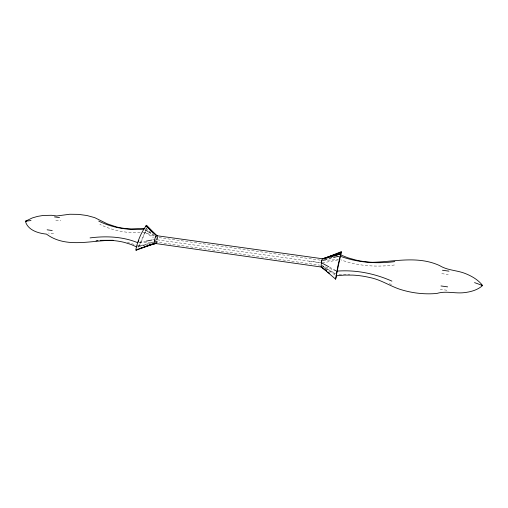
<?xml version="1.0" encoding="UTF-8"?>
<svg xmlns="http://www.w3.org/2000/svg" width="508" height="508" viewBox="0 0 508 508"><rect width="100%" height="100%" fill="white"/><g stroke="black" fill="none" stroke-linecap="round" stroke-linejoin="round"><path stroke-width="0.38" stroke-dasharray="2.54 1.91" d="M153.626 242.36L137.077 247.161L138.805 246.037L144.92 232.474L145.421 229.597M145.764 230.645L146.494 228.244M145.51 231.369L142.081 239.941L137.928 248.031M156.794 242.284L157.099 241.44M156.127 239.605L157.105 237.35L320.885 260.229M155.886 243.097L157.302 239.82L157.093 237.395M324.726 259.759L322.453 260.452L336.264 257.086M325.488 259.531L335.35 256.534M136.677 245.199L138.805 246.037L155.124 241.929M337.033 256.902L339.338 256.343M322.275 262.998L337.674 259.975M139.402 242.462L146.387 241.103M152.597 239.897L154.927 239.446M329.267 258.058L336.233 256.832M337.782 256.565L339.331 256.292M138.805 246.037L147.345 244.564M394.399 264.992C376.403 267.322 357.772 266.059 340.658 259.759M142.888 232.607L144.92 232.474L154.229 236.239M339.039 274.333L349.853 274.32M323.215 260.407L338.455 259.601M139.421 242.684L153.556 241.999M140.164 232.727C126.289 233.216 112.274 230.543 99.828 224.346M55.797 220.154L60.839 220.821M446.881 290.233L440.271 289.325M441.757 273.628L448.246 274.561M53.594 233.807L48.52 233.039M309.143 261.106L320.383 262.68M157.302 239.82L320.707 262.782M155.143 241.884L319.735 265.144M127.324 242.38L135.973 244.919M389.299 283.674L391.484 284.48M336.163 270.859L321.304 265.366L335.451 273.679M324.949 268.319L335.407 273.749M329.527 267.144L336.233 270.77M148.806 231.915L153.6 234.645M144.92 232.474L153.378 237.528M155.981 239.084L157.283 239.865M148.59 232.054L154.476 235.75M321.951 265.824L335.547 275.412M145.675 228.162L152.883 233.991M157.372 236.728A3.975 1.346 -82 0 1 156.788 242.297"/><path stroke-width="0.76" d="M336.194 275.869L340.665 254.921L347.897 257.785L355.74 260.013A66.554 47.377 3.4 0 0 372.428 262.312C395.04 261.69 417.728 255.588 439.566 265.557C447.542 270.548 457.01 270.142 465.55 273.634C472.021 276.219 478.301 279.921 482.6 285.521C477.596 290.043 470.814 291.884 464.268 292.646C455.009 293.77 445.929 290.62 436.836 293.453C424.224 294.608 411.41 293.065 399.383 289.122C389.344 285.655 380.346 279.527 369.76 277.533A76.181 62.636 6.7 0 0 352.806 275.107L344.367 275.088L336.213 275.806M340.893 254.864L341.243 251.701L323.317 258.851M321.704 261.118L321.901 260.204M336.645 275.393L335.61 279.159L321.158 266.675L326.682 271.05M341.243 251.701L337.788 266.427L335.61 279.159M138.176 242.043L138.824 240.614M155.423 237.014L155.772 236.347M156.096 243.338A3.975 1.346 -82 0 1 154.8 239.3A3.975 1.346 -82 0 1 157.182 236.106L146.545 225.247C141.199 232.416 137.439 241.281 135.769 250.063L136.144 250.241L136.881 249.549M136.144 250.241L155.054 243.186L139.789 248.526M323.336 258.864L340.982 252.432L322.529 258.801L340.55 254.032L322.415 258.743L156.553 235.668M137.617 249.307L155.346 243.523L148.533 245.288M146.812 245.815L155.696 243.592M146.387 241.103L151.822 240.049M324.625 258.87L326.168 258.604M336.233 256.832L337.782 256.565M30.988 220.523L25.4 221.253C27.788 230.219 38.259 233.299 46.457 234.105C65.234 247.993 88.881 240.919 110.065 240.36A70.364 52.299 -21.1 0 1 124.485 242.424L131.089 244.475L136.5 246.875M144.202 228.34L130.816 228.93A60.954 41.212 -13.1 0 1 116.599 226.968L107.264 223.838L94.691 217.634L86.925 215.513L78.518 214.37L69.78 214.249L56.731 215.97L51.403 215.284L43.047 215.475L37.529 216.408L32.296 217.938L25.4 221.253L26.219 221.367M96.05 240.786L98.057 240.544M90.068 237.909C106.058 235.833 122.796 236.525 137.846 242.761M394.83 261.607C376.498 263.989 357.505 262.649 340.1 256.153M144.012 229.178C128.543 230.441 112.655 228.009 98.704 221.069M100.076 240.335L113.125 240.284M336.906 271.132C355.727 269.653 374.707 273.52 391.909 281.127M54.47 216.903L59.531 217.564M447.637 286.868L440.988 285.96M442.468 270.231L448.996 271.17M52.229 230.562L47.136 229.8M481.495 285.369L482.6 285.521L474.542 282.619M155.708 243.542L321.342 267.037A4.204 0.464 -82 0 1 321.443 262.7A4.204 0.464 -82 0 1 322.536 258.807M321.481 262.795L328.854 266.783M145.383 229.959L148.12 231.521M321.234 266.992L326.117 270.777M327.952 272.193L329.171 273.139M327.908 272.021L329.14 272.993M156.87 235.807L145.847 225.869L157.156 236.156M154.978 240.068L155.124 241.929"/></g></svg>
